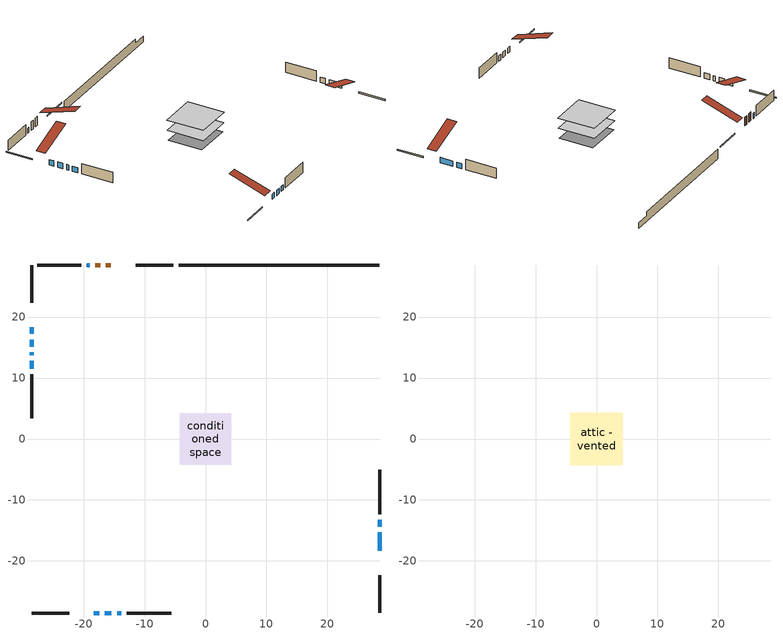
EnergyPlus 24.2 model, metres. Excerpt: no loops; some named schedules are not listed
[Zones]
conditioned space
 floor adiabatic (AdiabaticFloorConstruction): -4.25,-4.25 -4.25,4.25 4.25,4.25 4.25,-4.25 z0.46
 floor foundation (Slab1 construction): -4.26,-3.96 -4.26,3.96 4.26,3.96 4.26,-3.96 z-1.8
 wall outside (RimJoist1 construction): -5.29,28.54 -11.46,28.54 / -28.54,-28.54 -22.37,-28.54 / -28.54,28.54 -28.54,22.37 / 28.54,-28.54 28.54,-22.37 z0.46:0.76
 wall outside (AdiabaticWallConstruction 1): -15.53,28.54 -16.34,28.54 / -17.27,28.54 -18.08,28.54 z0.46:2.49
 wall outside (AdiabaticWallConstruction): -28.54,18.3 -28.54,17.23 / -18.3,-28.54 -17.44,-28.54 / -19.01,28.54 -19.44,28.54 / -28.54,16.3 -28.54,15.16 / -28.54,14.23 -28.54,13.76 / 28.54,-18.3 28.54,-15.33 / 28.54,-14.4 28.54,-13.26 / -16.51,-28.54 -15.44,-28.54 / -14.52,-28.54 -13.83,-28.54 / -28.54,12.84 -28.54,11.55 z0.46:1.68
 wall outside (Wall1 construction): -20.37,28.54 -27.61,28.54 / -12.9,-28.54 -5.65,-28.54 / -28.54,10.62 -28.54,3.38 / 28.54,-12.33 28.54,-5.08 z0.46:2.9
 wall foundation (FoundationWall1 construction): -4.36,28.54,-1.8 -4.36,28.54,0.46 25.25,28.54,0.46 25.25,28.54,-0.49 28.54,28.54,-0.49 28.54,28.54,-1.8
 window (WindowConstruction): -28.54,18.3 -28.54,17.23 z0.46:1.68
 window (WindowConstruction 8): -18.3,-28.54 -17.44,-28.54 z0.46:1.68
 window (WindowConstruction 9): -19.01,28.54 -19.44,28.54 z0.46:1.68
 window (WindowConstruction 1): -28.54,16.3 -28.54,15.16 z0.46:1.68
 window (WindowConstruction 2): -28.54,14.23 -28.54,13.77 z0.46:1.68
 window (WindowConstruction 3): 28.54,-18.3 28.54,-15.33 z0.46:1.68
 window (WindowConstruction 4): 28.54,-14.4 28.54,-13.26 z0.46:1.68
 window (WindowConstruction 5): -16.51,-28.54 -15.44,-28.54 z0.46:1.68
 window (WindowConstruction 6): -14.52,-28.54 -13.83,-28.54 z0.46:1.68
 window (WindowConstruction 7): -28.54,12.84 -28.54,11.55 z0.46:1.68
 door (Door): -15.53,28.54 -16.34,28.54 z0.46:2.49
 door (Door 1): -17.27,28.54 -18.08,28.54 z0.46:2.49
 ceiling adiabatic (AdiabaticFloorConstruction): 4.25,-4.25 4.25,4.25 -4.25,4.25 -4.25,-4.25 z0.46
attic - vented
 floor to conditioned space (Floor1 construction Reversed): -4.32,-4.32 -4.32,4.32 4.32,4.32 4.32,-4.32 z2.9
 roof outside (Roof1 construction): -14.6,28.54,2.9 -14.6,20.14,5.7 -12.39,20.14,5.7 -12.39,28.54,2.9; -19.23,-28.54,2.9 -19.23,-20.14,5.7 -21.44,-20.14,5.7 -21.44,-28.54,2.9; -28.54,19.23,2.9 -20.14,19.23,5.7 -20.14,21.44,5.7 -28.54,21.44,2.9; 28.54,-19.23,2.9 20.14,-19.23,5.7 20.14,-21.44,5.7 28.54,-21.44,2.9
[Building]
Building 1: Terrain=Suburbs
[Site:Location]
Saskatoon Intl AP_SK: Latitude {deg}=52.17; Longitude {deg}=-106.7; Time Zone {hr}=-6; Elevation {m}=504; Keep Site Location Information=Yes
[Site:GroundTemperature:Shallow]
-3.29371, -5.9198, -6.13011, -4.88389, 0.118965, 5.09852, 9.41553, 12.1502, 12.3826, 10.1583, 5.95142, 1.12462
[Site:WaterMainsTemperature]
Calculation Method=Schedule; Temperature Schedule=mains temperature schedule
[Material] Roughness=Rough; Thermal Absorptance=0.9
Name | Thickness {m} | Conductivity {W/m-K} | Density {kg/m3} | Specific Heat {J/kg-K} | Solar Absorptance | Visible Absorptance
asphalt or fiberglass shingles | 0.00635 | 0.162714 | 1121.4 | 1465.45 | 0.84 | 0.84
ceiling loosefill ins | 0.254 | 0.0480833 | 16.02 | 1046.75 | 0.7 | 0.7
ceiling stud and cavity | 0.1397 | 0.124548 | 65.682 | 1177.47 | 0.7 | 0.7
concrete 4.0 in. | 0.1016 | 1.803125 | 2242.8 | 837.4 | 0.7 | 0.7
concrete 8.0 in. | 0.2032 | 1.803125 | 2242.8 | 837.4 | 0.7 | 0.7
door material | 0.04445 | 0.0451087 | 512.64 | 1214.23 | 0.7 | 0.7
door material 1 | 0.04445 | 0.188738 | 512.64 | 1214.23 | 0.7 | 0.7
exterior vertical ins | 0.0457286 | 0.029427 | 32.04 | 1214.23 | 0.7 | 0.7
floor covering | 0.0127 | 0.0433444 | 54.468 | 1339.84 | 0.6 | 0.6
floor rigid ins; wall rigid ins | 0.512978 | 0.029427 | 32.04 | 1214.23 | 0.7 | 0.7
floor stud and cavity | 0.1397 | 1.75129 | 37.0049 | 1207.88 | 0.7 | 0.7
furniture material conditioned space 1 | 0.1524 | 0.115458 | 640.8 | 1214.23 | 0.6 | 0.6
gypsum board | 0.0127 | 0.160291 | 801 | 837.4 | 0.6 | 0.6
gypsum board 1 | 0.0127 | 0.160291 | 801 | 837.4 | 0.7 | 0.7
osb sheathing 0.5 in. | 0.0127 | 0.115458 | 512.64 | 1214.23 | 0.7 | 0.7
osb sheathing 0.75 in. | 0.01905 | 0.115458 | 512.64 | 1214.23 | 0.7 | 0.7
osb sheathing 2.0 in. | 0.0508 | 0.115458 | 512.64 | 1214.23 | 0.7 | 0.7
rim joist stud and cavity | 0.0508 | 0.0310022 | 125.044 | 1163.47 | 0.6 | 0.6
wall stud and cavity | 0.1397 | 0.114486 | 139.0536 | 1170.24 | 0.7 | 0.7
wall stud and cavity 1 | 0.0889 | 0.380278 | 52.3479 | 1209.89 | 0.7 | 0.7
wall stud and cavity 2 | 0.0889 | 0.391764 | 83.0341 | 1211.67 | 0.7 | 0.7
wood siding | 0.0254 | 0.102417 | 544.68 | 1172.36 | 0 | 0
wood siding 1; wood siding 2; wood siding 3 | 0.0254 | 0.102417 | 544.68 | 1172.36 | 0.7 | 0.7
[WindowMaterial:SimpleGlazingSystem]
Name | U-Factor {W/m2-K} | Solar Heat Gain Coefficient
WindowMaterial | 2.85376 | 0.65
WindowMaterial 1 | 2.77597 | 0.65
WindowMaterial 2 | 2.759508 | 0.61
WindowMaterial 3 | 2.89067 | 0.69
WindowMaterial 4 | 2.76916 | 0.64
WindowMaterial 5 | 2.75269 | 0.59
[Construction]
AdiabaticFloorConstruction: floor stud and cavity, floor rigid ins, osb sheathing 0.75 in., floor covering
AdiabaticWallConstruction: wood siding 2, wall rigid ins, wall stud and cavity 1, gypsum board
AdiabaticWallConstruction 1: wood siding 3, wall rigid ins, wall stud and cavity 1, gypsum board
Door: door material
Door 1: door material 1
Floor1 construction Reversed: gypsum board, ceiling stud and cavity, ceiling loosefill ins
FoundationWall1 construction: concrete 8.0 in., gypsum board 1
furniture construction conditioned space 1: furniture material conditioned space 1
PartitionWallConstruction: gypsum board, wall stud and cavity 2, gypsum board
RimJoist1 construction: wood siding 1, osb sheathing 2.0 in., rim joist stud and cavity
Roof1 construction: asphalt or fiberglass shingles
Slab1 construction: concrete 4.0 in.
Wall1 construction: wood siding, osb sheathing 0.5 in., wall stud and cavity, gypsum board
WindowConstruction; WindowConstruction 5: WindowMaterial
WindowConstruction 1; WindowConstruction 4: WindowMaterial 1
WindowConstruction 2: WindowMaterial 2
WindowConstruction 3: WindowMaterial 3
WindowConstruction 6: WindowMaterial 4
WindowConstruction 7; WindowConstruction 8; WindowConstruction 9: WindowMaterial 5
[Zone] Multiplier=1; Part of Total Floor Area=Yes
Name | Volume {m3}
attic - vented | 33.8977
conditioned space | 349.9
[Space]
Name | Zone | Volume {m3}
attic - vented 1 | attic - vented | 33.8977
conditioned space 1 | conditioned space | 349.9
[ZoneInfiltration:EffectiveLeakageArea]
infil attic - vented 1: Zone or Space=attic - vented 1; Schedule=Always On Discrete; Effective Air Leakage Area {cm2}=2554.63; Stack Coefficient=0.000194881; Wind Coefficient=9.43203e-06
[ZoneMixing]
whole house fan mix: Zone or Space=attic - vented; Schedule=Always On Continuous; Design Flow Rate Calculation Method=Flow/Zone; Design Flow Rate {m3/s}=0; Source Zone or Space=conditioned space
[SurfaceProperty:ExposedFoundationPerimeter]
Slab1: Exposed Perimeter Calculation Method=TotalExposedPerimeter; Total Exposed Perimeter {m}=32.9
[InternalMass] Zone or ZoneList=conditioned space; Space or SpaceList=conditioned space 1
Name | Construction | Surface Area {m2}
furniture mass conditioned space 1 | furniture construction conditioned space 1 | 55.96
partition wall mass | PartitionWallConstruction | 139.9
[Lights]
interior lighting: Zone or ZoneList or Space or SpaceList=conditioned space 1; Schedule=interior lighting schedule; Design Level Calculation Method=LightingLevel; Lighting Level {W}=343.2; Return Air Fraction=0; Fraction Radiant=0.6; Fraction Visible=0.2; Fraction Replaceable=1
[People]
occupants: Zone or ZoneList or Space or SpaceList=conditioned space 1; Number of People Schedule=occupants schedule; Number of People Calculation Method=People; Number of People=3; Fraction Radiant=0.314171; Sensible Heat Fraction=0.56303; Activity Level Schedule=occupants activity schedule; Carbon Dioxide Generation Rate {m3/s-W}=0; Enable ASHRAE 55 Comfort Warnings=No; Mean Radiant Temperature Calculation Type=EnclosureAveraged
[ElectricEquipment] Zone or ZoneList or Space or SpaceList=conditioned space 1; Design Level Calculation Method=EquipmentLevel
Name | Schedule | Design Level {W} | Fraction Latent | Fraction Radiant | Fraction Lost
clothes dryer | clothes dryer schedule | 140.772 | 0.015 | 0.081 | 0.85
clothes washer | clothes washer schedule | 32.1985 | 0.03 | 0.162 | 0.7
cooking range | cooking range schedule | 215.147 | 0.08 | 0.432 | 0.2
dishwasher | dishwasher schedule | 66.8632 | 0.3 | 0.18 | 0.4
fridge | fridge schedule | 72.9452 | 0 | 0.6 | 0
mech vent house fan | mech vent house fan schedule | 0 | 0 | 0 | 1
mech vent house fan cfis | mech vent house fan cfis schedule | 0 | 0 | 0 | 0
misc plug loads | misc plug loads schedule | 494.7 | 0.045 | 0.513 | 0.1
whole house fan | Always On Discrete | 0 | 0 | 0 | 1
[OtherEquipment] Zone or ZoneList or Space or SpaceList=conditioned space 1; Design Level Calculation Method=EquipmentLevel
Name | Fuel Type | Schedule | Design Level {W} | Fraction Latent | Fraction Radiant | Fraction Lost
clothes dryer 1 | Electricity | clothes dryer schedule | 0 | 0.015 | 0.081 | 0.85
cooking range 1 | Electricity | cooking range schedule | 0 | 0.08 | 0.432 | 0.2
general water use latent | None | general water use schedule | 62.594 | 1 | 0 | 0
general water use sensible | None | general water use schedule | -61.6891 | 0 | 0.6 | 0
mech vent house fan latent load | None | Always On Discrete | 0 | 1 | 0 | 0
mech vent house fan sensible load | None | Always On Discrete | 0 | 0 | 0 | 0
water heater energy adjustment1 | NaturalGas | Always On Discrete | 0.01 | 0 | 0 | 1
[ZoneInfiltration:DesignFlowRate] Zone or ZoneList or Space or SpaceList=conditioned space 1; Schedule=Always On Discrete; Design Flow Rate Calculation Method=Flow/Zone; Design Flow Rate {m3/s}=0
infil flow; natural vent flow; whole house fan flow
[AvailabilityManager:Scheduled]
central ac and furnace airloop Availability Manager: Schedule=Always On Discrete
[Foundation:Kiva]
Foundation Kiva 1: Initial Indoor Air Temperature {C}=21; Wall Height Above Grade {m}=0.460004; Wall Depth Below Slab {m}=0.2032; Custom Block Material Name 1=exterior vertical ins; Custom Block Depth 1 {m}=2.26; Custom Block X Position 1 {m}=0.2159; Custom Block Z Position 1 {m}=0
[Foundation:Kiva:Settings]
Soil Conductivity {W/m-K}=0.849921; Soil Density {kg/m3}=1842.3; Soil Specific Heat {J/kg-K}=418.7; Ground Solar Absorptivity=0.9; Ground Thermal Absorptivity=0.9; Ground Surface Roughness {m}=0.03; Far-Field Width {m}=40; Deep-Ground Boundary Condition=ZeroFlux; Deep-Ground Depth {m}=40; Minimum Cell Dimension {m}=0.2; Maximum Cell Growth Coefficient=3; Simulation Timestep=Timestep
[Exterior:Lights]
exterior lighting: Schedule=exterior lighting schedule; Design Level {W}=75.6
[EnergyManagementSystem:GlobalVariable]
central_ac_and_furnace_airloop_Fan_RTF
infil_program_Qfan
infil_program_Qinf
natural_vent_program_Qnv
natural_vent_program_Qwhf
[EnergyManagementSystem:Sensor]
Name | Output:Variable or Output:Meter Index Key | Output:Variable or Output:Meter
airflow_gain | infil flow | Infiltration Sensible Heat Gain Energy
airflow_gain_1 | natural vent flow | Infiltration Sensible Heat Gain Energy
airflow_gain_2 | whole house fan flow | Infiltration Sensible Heat Gain Energy
airflow_loss | infil flow | Infiltration Sensible Heat Loss Energy
airflow_loss_1 | natural vent flow | Infiltration Sensible Heat Loss Energy
airflow_loss_2 | whole house fan flow | Infiltration Sensible Heat Loss Energy
clg_load_cond |  | Cooling:EnergyTransfer:Zone:CONDITIONED SPACE
clg_sp_s; clg_sp_s_1 | cooling setpoint | Schedule Value
clothes_dryer_exhaust_0_sch_s | clothes dryer exhaust 0 schedule | Schedule Value
cool_season | cooling season schedule | Schedule Value
htg_load_cond |  | Heating:EnergyTransfer:Zone:CONDITIONED SPACE
htg_sp_s; htg_sp_s_1 | heating setpoint | Schedule Value
ig_ee_conv | clothes dryer | Electric Equipment Convective Heating Energy
ig_ee_conv_2 | cooking range | Electric Equipment Convective Heating Energy
ig_ee_conv_4 | fridge | Electric Equipment Convective Heating Energy
ig_ee_conv_5 | misc plug loads | Electric Equipment Convective Heating Energy
ig_ee_conv_6 | whole house fan | Electric Equipment Convective Heating Energy
ig_ee_rad | clothes dryer | Electric Equipment Radiant Heating Energy
ig_ee_rad_2 | cooking range | Electric Equipment Radiant Heating Energy
ig_ee_rad_4 | fridge | Electric Equipment Radiant Heating Energy
ig_ee_rad_5 | misc plug loads | Electric Equipment Radiant Heating Energy
ig_ee_rad_6 | whole house fan | Electric Equipment Radiant Heating Energy
ig_lgt_conv | interior lighting | Lights Convective Heating Energy
ig_lgt_rad | interior lighting | Lights Radiant Heating Energy
ig_lgt_vis | interior lighting | Lights Visible Radiation Heating Energy
ig_oe_conv | clothes dryer 1 | Other Equipment Convective Heating Energy
ig_oe_conv_1 | cooking range 1 | Other Equipment Convective Heating Energy
ig_oe_conv_2 | general water use latent | Other Equipment Convective Heating Energy
ig_oe_conv_3 | general water use sensible | Other Equipment Convective Heating Energy
ig_oe_conv_4 | water heater energy adjustment1 | Other Equipment Convective Heating Energy
ig_oe_rad | clothes dryer 1 | Other Equipment Radiant Heating Energy
ig_oe_rad_1 | cooking range 1 | Other Equipment Radiant Heating Energy
ig_oe_rad_2 | general water use latent | Other Equipment Radiant Heating Energy
ig_oe_rad_3 | general water use sensible | Other Equipment Radiant Heating Energy
ig_oe_rad_4 | water heater energy adjustment1 | Other Equipment Radiant Heating Energy
ig_ppl_conv | occupants | People Convective Heating Energy
ig_ppl_rad | occupants | People Radiant Heating Energy
im_conv | furniture mass conditioned space 1 | Surface Inside Face Convection Heat Gain Energy
im_conv_1 | partition wall mass | Surface Inside Face Convection Heat Gain Energy
im_ig | furniture mass conditioned space 1 | Surface Inside Face Internal Gains Radiation Heat Gain Energy
im_ig_1 | partition wall mass | Surface Inside Face Internal Gains Radiation Heat Gain Energy
im_lgt | furniture mass conditioned space 1 | Surface Inside Face Lights Radiation Heat Gain Energy
im_lgt_1 | partition wall mass | Surface Inside Face Lights Radiation Heat Gain Energy
im_sol | furniture mass conditioned space 1 | Surface Inside Face Solar Radiation Heat Gain Energy
im_sol_1 | partition wall mass | Surface Inside Face Solar Radiation Heat Gain Energy
im_surf | furniture mass conditioned space 1 | Surface Inside Face Net Surface Thermal Radiation Heat Gain Energy
im_surf_1 | partition wall mass | Surface Inside Face Net Surface Thermal Radiation Heat Gain Energy
mv_conv | mech vent house fan | Electric Equipment Convective Heating Energy
mv_conv_1 | mech vent house fan cfis | Electric Equipment Convective Heating Energy
mv_conv_2 | mech vent house fan latent load | Other Equipment Convective Heating Energy
mv_conv_3 | mech vent house fan sensible load | Other Equipment Convective Heating Energy
mv_rad | mech vent house fan | Electric Equipment Radiant Heating Energy
mv_rad_1 | mech vent house fan cfis | Electric Equipment Radiant Heating Energy
mv_rad_2 | mech vent house fan latent load | Other Equipment Radiant Heating Energy
mv_rad_3 | mech vent house fan sensible load | Other Equipment Radiant Heating Energy
natural_vent_s | natural vent schedule | Schedule Value
out_pb_s |  | Site Outdoor Air Barometric Pressure
out_wt_s |  | Site Outdoor Air Humidity Ratio
site_vw_s |  | Site Wind Speed
ss_back_out | Window1 | Surface Window Shortwave from Zone Back Out Window Heat Transfer Rate
ss_back_out_1 | Window11 | Surface Window Shortwave from Zone Back Out Window Heat Transfer Rate
ss_back_out_2 | Window13 | Surface Window Shortwave from Zone Back Out Window Heat Transfer Rate
ss_back_out_3 | Window2 | Surface Window Shortwave from Zone Back Out Window Heat Transfer Rate
ss_back_out_4 | Window3 | Surface Window Shortwave from Zone Back Out Window Heat Transfer Rate
ss_back_out_5 | Window4 | Surface Window Shortwave from Zone Back Out Window Heat Transfer Rate
ss_back_out_6 | Window5 | Surface Window Shortwave from Zone Back Out Window Heat Transfer Rate
ss_back_out_7 | Window6 | Surface Window Shortwave from Zone Back Out Window Heat Transfer Rate
ss_back_out_8 | Window7 | Surface Window Shortwave from Zone Back Out Window Heat Transfer Rate
ss_back_out_9 | Window8 | Surface Window Shortwave from Zone Back Out Window Heat Transfer Rate
ss_conv | Door1 | Surface Inside Face Convection Heat Gain Energy
ss_conv_1 | Door2 | Surface Inside Face Convection Heat Gain Energy
ss_conv_10 | Window7 | Surface Inside Face Convection Heat Gain Energy
ss_conv_11 | Window8 | Surface Inside Face Convection Heat Gain Energy
ss_conv_2 | Window1 | Surface Inside Face Convection Heat Gain Energy
ss_conv_3 | Window11 | Surface Inside Face Convection Heat Gain Energy
ss_conv_4 | Window13 | Surface Inside Face Convection Heat Gain Energy
ss_conv_5 | Window2 | Surface Inside Face Convection Heat Gain Energy
ss_conv_6 | Window3 | Surface Inside Face Convection Heat Gain Energy
ss_conv_7 | Window4 | Surface Inside Face Convection Heat Gain Energy
ss_conv_8 | Window5 | Surface Inside Face Convection Heat Gain Energy
ss_conv_9 | Window6 | Surface Inside Face Convection Heat Gain Energy
ss_ig | Door1 | Surface Inside Face Internal Gains Radiation Heat Gain Energy
ss_ig_1 | Door2 | Surface Inside Face Internal Gains Radiation Heat Gain Energy
ss_ig_10 | Window7 | Surface Inside Face Internal Gains Radiation Heat Gain Energy
ss_ig_11 | Window8 | Surface Inside Face Internal Gains Radiation Heat Gain Energy
ss_ig_2 | Window1 | Surface Inside Face Internal Gains Radiation Heat Gain Energy
ss_ig_3 | Window11 | Surface Inside Face Internal Gains Radiation Heat Gain Energy
ss_ig_4 | Window13 | Surface Inside Face Internal Gains Radiation Heat Gain Energy
ss_ig_5 | Window2 | Surface Inside Face Internal Gains Radiation Heat Gain Energy
ss_ig_6 | Window3 | Surface Inside Face Internal Gains Radiation Heat Gain Energy
ss_ig_7 | Window4 | Surface Inside Face Internal Gains Radiation Heat Gain Energy
ss_ig_8 | Window5 | Surface Inside Face Internal Gains Radiation Heat Gain Energy
ss_ig_9 | Window6 | Surface Inside Face Internal Gains Radiation Heat Gain Energy
ss_lgt | Door1 | Surface Inside Face Lights Radiation Heat Gain Energy
ss_lgt_1 | Door2 | Surface Inside Face Lights Radiation Heat Gain Energy
ss_sol | Door1 | Surface Inside Face Solar Radiation Heat Gain Energy
ss_sol_1 | Door2 | Surface Inside Face Solar Radiation Heat Gain Energy
ss_surf | Door1 | Surface Inside Face Net Surface Thermal Radiation Heat Gain Energy
ss_surf_1 | Door2 | Surface Inside Face Net Surface Thermal Radiation Heat Gain Energy
ss_surf_10 | Window7 | Surface Inside Face Net Surface Thermal Radiation Heat Gain Energy
ss_surf_11 | Window8 | Surface Inside Face Net Surface Thermal Radiation Heat Gain Energy
ss_surf_2 | Window1 | Surface Inside Face Net Surface Thermal Radiation Heat Gain Energy
ss_surf_3 | Window11 | Surface Inside Face Net Surface Thermal Radiation Heat Gain Energy
ss_surf_4 | Window13 | Surface Inside Face Net Surface Thermal Radiation Heat Gain Energy
ss_surf_5 | Window2 | Surface Inside Face Net Surface Thermal Radiation Heat Gain Energy
ss_surf_6 | Window3 | Surface Inside Face Net Surface Thermal Radiation Heat Gain Energy
ss_surf_7 | Window4 | Surface Inside Face Net Surface Thermal Radiation Heat Gain Energy
ss_surf_8 | Window5 | Surface Inside Face Net Surface Thermal Radiation Heat Gain Energy
ss_surf_9 | Window6 | Surface Inside Face Net Surface Thermal Radiation Heat Gain Energy
ss_trans_in | Window1 | Surface Window Transmitted Solar Radiation Rate
ss_trans_in_1 | Window11 | Surface Window Transmitted Solar Radiation Rate
ss_trans_in_2 | Window13 | Surface Window Transmitted Solar Radiation Rate
ss_trans_in_3 | Window2 | Surface Window Transmitted Solar Radiation Rate
ss_trans_in_4 | Window3 | Surface Window Transmitted Solar Radiation Rate
ss_trans_in_5 | Window4 | Surface Window Transmitted Solar Radiation Rate
ss_trans_in_6 | Window5 | Surface Window Transmitted Solar Radiation Rate
ss_trans_in_7 | Window6 | Surface Window Transmitted Solar Radiation Rate
ss_trans_in_8 | Window7 | Surface Window Transmitted Solar Radiation Rate
ss_trans_in_9 | Window8 | Surface Window Transmitted Solar Radiation Rate
ss_trans_out | Window1 | Surface Inside Face Initial Transmitted Diffuse Transmitted Out Window Solar Radiation Rate
ss_trans_out_1 | Window11 | Surface Inside Face Initial Transmitted Diffuse Transmitted Out Window Solar Radiation Rate
ss_trans_out_2 | Window13 | Surface Inside Face Initial Transmitted Diffuse Transmitted Out Window Solar Radiation Rate
ss_trans_out_3 | Window2 | Surface Inside Face Initial Transmitted Diffuse Transmitted Out Window Solar Radiation Rate
ss_trans_out_4 | Window3 | Surface Inside Face Initial Transmitted Diffuse Transmitted Out Window Solar Radiation Rate
ss_trans_out_5 | Window4 | Surface Inside Face Initial Transmitted Diffuse Transmitted Out Window Solar Radiation Rate
ss_trans_out_6 | Window5 | Surface Inside Face Initial Transmitted Diffuse Transmitted Out Window Solar Radiation Rate
ss_trans_out_7 | Window6 | Surface Inside Face Initial Transmitted Diffuse Transmitted Out Window Solar Radiation Rate
ss_trans_out_8 | Window7 | Surface Inside Face Initial Transmitted Diffuse Transmitted Out Window Solar Radiation Rate
ss_trans_out_9 | Window8 | Surface Inside Face Initial Transmitted Diffuse Transmitted Out Window Solar Radiation Rate
s_conv | Floor1 | Surface Inside Face Convection Heat Gain Energy
s_conv_1 | FoundationWall1 | Surface Inside Face Convection Heat Gain Energy
s_conv_10 | Wall1:180 | Surface Inside Face Convection Heat Gain Energy
s_conv_11 | Wall1:270 | Surface Inside Face Convection Heat Gain Energy
s_conv_12 | Wall1:90 | Surface Inside Face Convection Heat Gain Energy
s_conv_2 | inferred conditioned ceiling | Surface Inside Face Convection Heat Gain Energy
s_conv_3 | inferred conditioned floor | Surface Inside Face Convection Heat Gain Energy
s_conv_4 | RimJoist1:0 | Surface Inside Face Convection Heat Gain Energy
s_conv_5 | RimJoist1:180 | Surface Inside Face Convection Heat Gain Energy
s_conv_6 | RimJoist1:270 | Surface Inside Face Convection Heat Gain Energy
s_conv_7 | RimJoist1:90 | Surface Inside Face Convection Heat Gain Energy
s_conv_8 | Slab1 | Surface Inside Face Convection Heat Gain Energy
s_conv_9 | Wall1:0 | Surface Inside Face Convection Heat Gain Energy
s_ig | Floor1 | Surface Inside Face Internal Gains Radiation Heat Gain Energy
s_ig_1 | FoundationWall1 | Surface Inside Face Internal Gains Radiation Heat Gain Energy
s_ig_10 | Wall1:180 | Surface Inside Face Internal Gains Radiation Heat Gain Energy
s_ig_11 | Wall1:270 | Surface Inside Face Internal Gains Radiation Heat Gain Energy
s_ig_12 | Wall1:90 | Surface Inside Face Internal Gains Radiation Heat Gain Energy
s_ig_2 | inferred conditioned ceiling | Surface Inside Face Internal Gains Radiation Heat Gain Energy
s_ig_3 | inferred conditioned floor | Surface Inside Face Internal Gains Radiation Heat Gain Energy
s_ig_4 | RimJoist1:0 | Surface Inside Face Internal Gains Radiation Heat Gain Energy
s_ig_5 | RimJoist1:180 | Surface Inside Face Internal Gains Radiation Heat Gain Energy
s_ig_6 | RimJoist1:270 | Surface Inside Face Internal Gains Radiation Heat Gain Energy
s_ig_7 | RimJoist1:90 | Surface Inside Face Internal Gains Radiation Heat Gain Energy
s_ig_8 | Slab1 | Surface Inside Face Internal Gains Radiation Heat Gain Energy
s_ig_9 | Wall1:0 | Surface Inside Face Internal Gains Radiation Heat Gain Energy
s_lgt | Floor1 | Surface Inside Face Lights Radiation Heat Gain Energy
s_lgt_1 | FoundationWall1 | Surface Inside Face Lights Radiation Heat Gain Energy
s_lgt_10 | Wall1:180 | Surface Inside Face Lights Radiation Heat Gain Energy
s_lgt_11 | Wall1:270 | Surface Inside Face Lights Radiation Heat Gain Energy
s_lgt_12 | Wall1:90 | Surface Inside Face Lights Radiation Heat Gain Energy
s_lgt_2 | inferred conditioned ceiling | Surface Inside Face Lights Radiation Heat Gain Energy
s_lgt_3 | inferred conditioned floor | Surface Inside Face Lights Radiation Heat Gain Energy
s_lgt_4 | RimJoist1:0 | Surface Inside Face Lights Radiation Heat Gain Energy
s_lgt_5 | RimJoist1:180 | Surface Inside Face Lights Radiation Heat Gain Energy
s_lgt_6 | RimJoist1:270 | Surface Inside Face Lights Radiation Heat Gain Energy
s_lgt_7 | RimJoist1:90 | Surface Inside Face Lights Radiation Heat Gain Energy
s_lgt_8 | Slab1 | Surface Inside Face Lights Radiation Heat Gain Energy
s_lgt_9 | Wall1:0 | Surface Inside Face Lights Radiation Heat Gain Energy
s_sol | Floor1 | Surface Inside Face Solar Radiation Heat Gain Energy
s_sol_1 | FoundationWall1 | Surface Inside Face Solar Radiation Heat Gain Energy
s_sol_10 | Wall1:180 | Surface Inside Face Solar Radiation Heat Gain Energy
s_sol_11 | Wall1:270 | Surface Inside Face Solar Radiation Heat Gain Energy
s_sol_12 | Wall1:90 | Surface Inside Face Solar Radiation Heat Gain Energy
s_sol_2 | inferred conditioned ceiling | Surface Inside Face Solar Radiation Heat Gain Energy
s_sol_3 | inferred conditioned floor | Surface Inside Face Solar Radiation Heat Gain Energy
s_sol_4 | RimJoist1:0 | Surface Inside Face Solar Radiation Heat Gain Energy
s_sol_5 | RimJoist1:180 | Surface Inside Face Solar Radiation Heat Gain Energy
s_sol_6 | RimJoist1:270 | Surface Inside Face Solar Radiation Heat Gain Energy
s_sol_7 | RimJoist1:90 | Surface Inside Face Solar Radiation Heat Gain Energy
s_sol_8 | Slab1 | Surface Inside Face Solar Radiation Heat Gain Energy
s_sol_9 | Wall1:0 | Surface Inside Face Solar Radiation Heat Gain Energy
